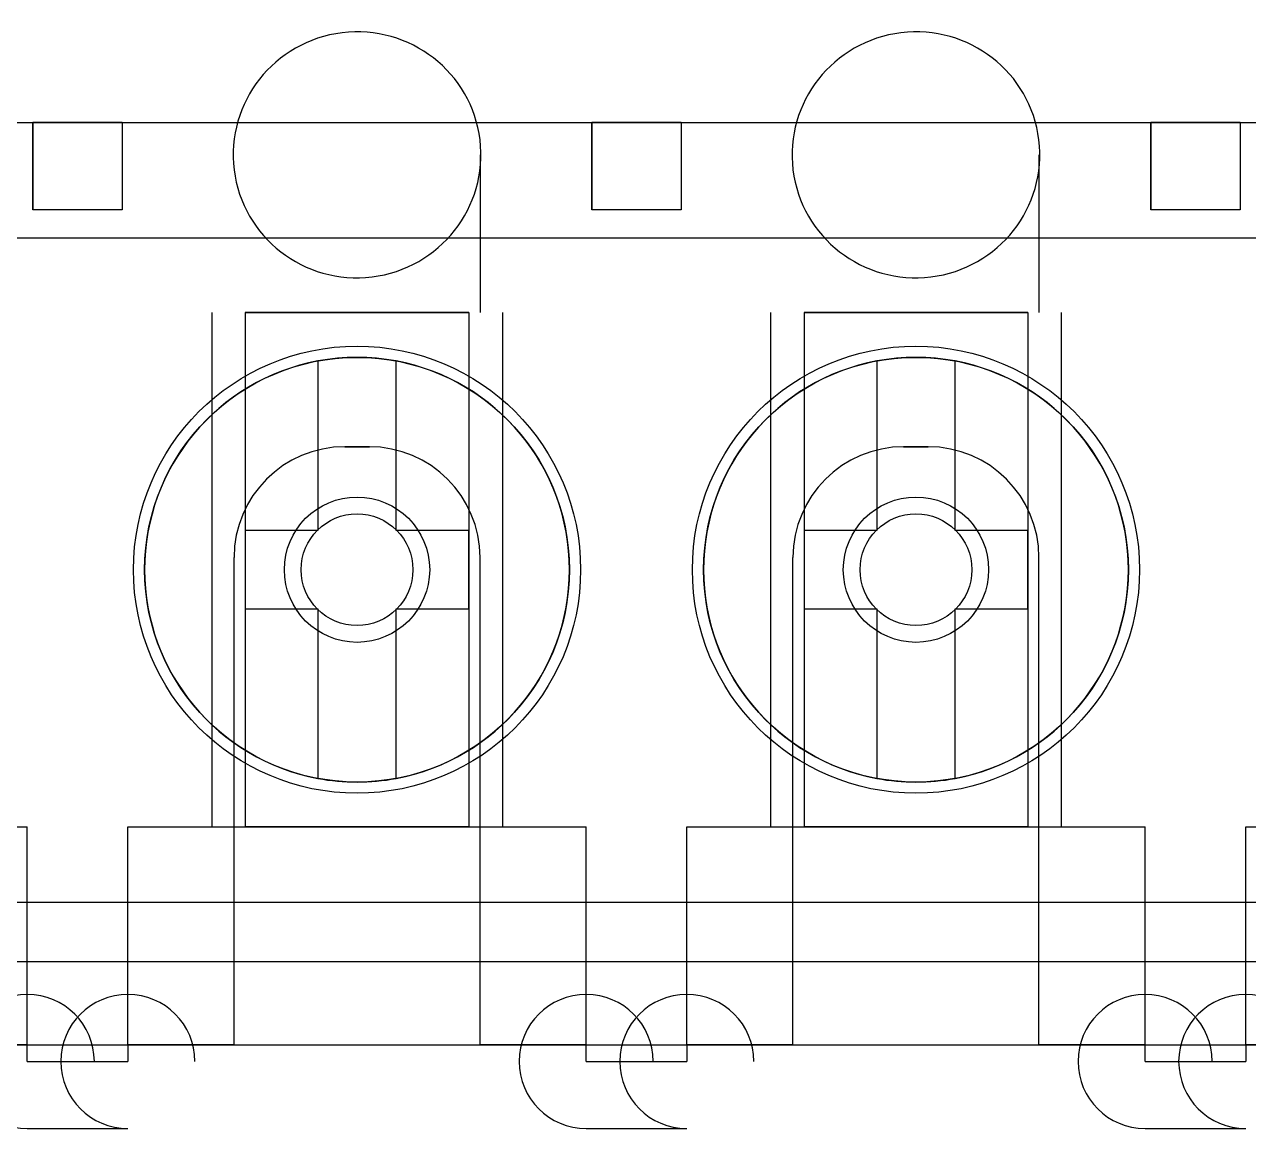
# Model space of a CAD drawing. Header units: millimetres. Extents: x 111.8 to 160, y -132.1 to -43.2.
# Drawn here: x 135.95 to 146.9, y -114.22 to -104.34 of the extents above; entities that cross this region are included whole.
import ezdxf

# ---------------------------------------------------------------- set-up
doc = ezdxf.new("R2010")
doc.units = ezdxf.units.MM
doc.layers.add('Feature', color=7, linetype='CONTINUOUS')

msp = doc.modelspace()

# ---------------------------------------------------------------- linework, layer by layer
at = {"layer": 'Feature'}
for p, q in [((116.424, -105.22, 1.63), (156.424, -105.22, 1.63)), ((116.424, -105.22, 1.63), (156.424, -105.22, 1.63)), ((131.824, -105.22, 4.63), (136.024, -105.22, 4.63)), ((131.824, -105.22, 4.63), (136.024, -105.22, 4.63)), ((136.024, -105.22, 10.99), (136.024, -105.22, 4.63)), ((136.824, -105.22, 10.99), (136.024, -105.22, 10.99)), ((136.024, -106, 10.99), (136.024, -105.22, 4.63)), ((136.024, -105.22, 10.99), (136.024, -105.22, 4.63)), ((136.024, -105.22, 10.99), (136.024, -106, 10.99)), ((136.024, -106, 10.99), (136.024, -105.22, 4.63)), ((136.824, -105.22, 10.99), (136.024, -105.22, 10.99)), ((136.024, -105.22, 10.99), (136.024, -106, 10.99)), ((136.824, -105.22, 4.63), (136.824, -105.22, 10.99)), ((136.824, -105.22, 4.63), (141.024, -105.22, 4.63)), ((136.824, -105.22, 4.63), (141.024, -105.22, 4.63)), ((136.824, -105.22, 4.63), (136.824, -106, 10.99)), ((136.824, -105.22, 10.99), (136.824, -106, 10.99)), ((136.824, -105.22, 4.63), (136.824, -105.22, 10.99)), ((136.824, -105.22, 4.63), (136.824, -106, 10.99)), ((136.824, -105.22, 10.99), (136.824, -106, 10.99)), ((141.024, -105.22, 10.99), (141.024, -105.22, 4.63)), ((141.824, -105.22, 10.99), (141.024, -105.22, 10.99)), ((141.024, -106, 10.99), (141.024, -105.22, 4.63)), ((141.024, -105.22, 10.99), (141.024, -105.22, 4.63)), ((141.024, -105.22, 10.99), (141.024, -106, 10.99)), ((141.024, -106, 10.99), (141.024, -105.22, 4.63)), ((141.824, -105.22, 10.99), (141.024, -105.22, 10.99)), ((141.024, -105.22, 10.99), (141.024, -106, 10.99)), ((141.824, -105.22, 4.63), (141.824, -105.22, 10.99)), ((141.824, -105.22, 4.63), (146.024, -105.22, 4.63)), ((141.824, -105.22, 4.63), (146.024, -105.22, 4.63)), ((141.824, -105.22, 4.63), (141.824, -106, 10.99)), ((141.824, -105.22, 10.99), (141.824, -106, 10.99)), ((141.824, -105.22, 4.63), (141.824, -105.22, 10.99)), ((141.824, -105.22, 4.63), (141.824, -106, 10.99)), ((141.824, -105.22, 10.99), (141.824, -106, 10.99)), ((146.024, -105.22, 10.99), (146.024, -105.22, 4.63)), ((146.824, -105.22, 10.99), (146.024, -105.22, 10.99)), ((146.024, -106, 10.99), (146.024, -105.22, 4.63)), ((146.024, -105.22, 10.99), (146.024, -105.22, 4.63)), ((146.024, -105.22, 10.99), (146.024, -106, 10.99)), ((146.024, -106, 10.99), (146.024, -105.22, 4.63)), ((146.824, -105.22, 10.99), (146.024, -105.22, 10.99)), ((146.024, -105.22, 10.99), (146.024, -106, 10.99)), ((146.824, -105.22, 4.63), (146.824, -105.22, 10.99)), ((146.824, -105.22, 4.63), (151.024, -105.22, 4.63)), ((146.824, -105.22, 4.63), (151.024, -105.22, 4.63)), ((146.824, -105.22, 4.63), (146.824, -106, 10.99)), ((146.824, -105.22, 10.99), (146.824, -106, 10.99)), ((146.824, -105.22, 4.63), (146.824, -105.22, 10.99)), ((146.824, -105.22, 4.63), (146.824, -106, 10.99)), ((146.824, -105.22, 10.99), (146.824, -106, 10.99)), ((140.024, -105.508, 6.98), (140.024, -106.92, 6.98)), ((140.024, -105.508, 6.98), (140.024, -106.92, 6.98)), ((145.024, -105.508, 6.98), (145.024, -106.92, 6.98)), ((145.024, -105.508, 6.98), (145.024, -106.92, 6.98)), ((136.824, -106, 10.99), (136.024, -106, 10.99)), ((136.824, -106, 10.99), (136.024, -106, 10.99)), ((141.824, -106, 10.99), (141.024, -106, 10.99)), ((141.824, -106, 10.99), (141.024, -106, 10.99)), ((146.824, -106, 10.99), (146.024, -106, 10.99)), ((146.824, -106, 10.99), (146.024, -106, 10.99)), ((116.424, -106.25, 13.03), (156.424, -106.25, 13.03)), ((116.424, -106.25, 13.03), (156.424, -106.25, 13.03)), ((137.624, -106.92, 3.68), (137.624, -111.52, 3.68)), ((137.624, -106.92, 5.58), (137.624, -106.92, 3.68)), ((137.624, -106.92, 5.58), (137.624, -111.52, 5.58)), ((137.624, -106.92, 3.68), (137.624, -111.52, 3.68)), ((137.624, -106.92, 5.58), (137.624, -111.52, 5.58)), ((137.624, -106.92, 5.58), (137.624, -106.92, 3.68)), ((137.924, -106.92, 3.38), (137.924, -111.52, 3.38)), ((137.924, -106.92, 5.88), (137.924, -111.52, 5.88)), ((137.924, -106.92, 5.88), (137.924, -111.52, 5.88)), ((138.924, -106.92, 5.88), (137.924, -106.92, 5.88)), ((137.924, -106.92, 3.38), (139.924, -106.92, 3.38)), ((137.924, -106.92, 3.38), (137.924, -111.52, 3.38)), ((138.924, -106.92, 5.88), (137.924, -106.92, 5.88)), ((137.924, -106.92, 3.38), (139.924, -106.92, 3.38)), ((139.924, -106.92, 5.88), (138.924, -106.92, 5.88)), ((139.924, -106.92, 5.88), (138.924, -106.92, 5.88)), ((139.924, -106.92, 5.88), (139.924, -111.52, 5.88)), ((139.924, -106.92, 5.88), (139.924, -111.52, 5.88)), ((139.924, -106.92, 3.38), (139.924, -111.52, 3.38)), ((139.924, -106.92, 3.38), (139.924, -111.52, 3.38)), ((140.224, -106.92, 5.58), (140.224, -111.52, 5.58)), ((140.224, -106.92, 3.68), (140.224, -106.92, 5.58)), ((140.224, -106.92, 3.68), (140.224, -111.52, 3.68)), ((140.224, -106.92, 5.58), (140.224, -111.52, 5.58)), ((140.224, -106.92, 3.68), (140.224, -111.52, 3.68)), ((140.224, -106.92, 3.68), (140.224, -106.92, 5.58)), ((142.624, -106.92, 3.68), (142.624, -111.52, 3.68)), ((142.624, -106.92, 5.58), (142.624, -106.92, 3.68)), ((142.624, -106.92, 5.58), (142.624, -111.52, 5.58)), ((142.624, -106.92, 3.68), (142.624, -111.52, 3.68)), ((142.624, -106.92, 5.58), (142.624, -111.52, 5.58)), ((142.624, -106.92, 5.58), (142.624, -106.92, 3.68)), ((142.924, -106.92, 3.38), (142.924, -111.52, 3.38)), ((142.924, -106.92, 5.88), (142.924, -111.52, 5.88)), ((142.924, -106.92, 5.88), (142.924, -111.52, 5.88)), ((143.924, -106.92, 5.88), (142.924, -106.92, 5.88)), ((142.924, -106.92, 3.38), (144.924, -106.92, 3.38)), ((142.924, -106.92, 3.38), (142.924, -111.52, 3.38)), ((143.924, -106.92, 5.88), (142.924, -106.92, 5.88)), ((142.924, -106.92, 3.38), (144.924, -106.92, 3.38)), ((144.924, -106.92, 5.88), (143.924, -106.92, 5.88)), ((144.924, -106.92, 5.88), (143.924, -106.92, 5.88)), ((144.924, -106.92, 5.88), (144.924, -111.52, 5.88)), ((144.924, -106.92, 5.88), (144.924, -111.52, 5.88)), ((144.924, -106.92, 3.38), (144.924, -111.52, 3.38)), ((144.924, -106.92, 3.38), (144.924, -111.52, 3.38)), ((145.224, -106.92, 5.58), (145.224, -111.52, 5.58)), ((145.224, -106.92, 3.68), (145.224, -106.92, 5.58)), ((145.224, -106.92, 3.68), (145.224, -111.52, 3.68)), ((145.224, -106.92, 5.58), (145.224, -111.52, 5.58)), ((145.224, -106.92, 3.68), (145.224, -111.52, 3.68)), ((145.224, -106.92, 3.68), (145.224, -106.92, 5.58)), ((138.574, -107.353, 12.83), (138.574, -107.353, 12.13)), ((138.574, -107.353, 12.13), (138.574, -108.87, 12.13)), ((138.574, -107.353, 12.83), (138.574, -108.87, 12.83)), ((138.574, -107.353, 12.83), (138.574, -108.87, 12.83)), ((138.574, -107.353, 12.83), (138.574, -107.353, 12.13)), ((138.574, -107.353, 12.13), (138.574, -108.87, 12.13)), ((139.274, -107.353, 12.83), (139.274, -107.353, 12.13)), ((139.274, -108.87, 12.83), (139.274, -107.353, 12.83)), ((139.274, -108.87, 12.13), (139.274, -107.353, 12.13)), ((139.274, -108.87, 12.83), (139.274, -107.353, 12.83)), ((139.274, -108.87, 12.13), (139.274, -107.353, 12.13)), ((139.274, -107.353, 12.83), (139.274, -107.353, 12.13)), ((143.574, -107.353, 12.83), (143.574, -107.353, 12.13)), ((143.574, -107.353, 12.13), (143.574, -108.87, 12.13)), ((143.574, -107.353, 12.83), (143.574, -108.87, 12.83)), ((143.574, -107.353, 12.83), (143.574, -108.87, 12.83)), ((143.574, -107.353, 12.83), (143.574, -107.353, 12.13)), ((143.574, -107.353, 12.13), (143.574, -108.87, 12.13)), ((144.274, -107.353, 12.83), (144.274, -107.353, 12.13)), ((144.274, -108.87, 12.83), (144.274, -107.353, 12.83)), ((144.274, -108.87, 12.13), (144.274, -107.353, 12.13)), ((144.274, -108.87, 12.83), (144.274, -107.353, 12.83)), ((144.274, -108.87, 12.13), (144.274, -107.353, 12.13)), ((144.274, -107.353, 12.83), (144.274, -107.353, 12.13)), ((138.814, -108.12, 1.63), (139.034, -108.12, 1.63)), ((138.814, -108.12, 1.63), (139.034, -108.12, 1.63)), ((139.034, -108.12, 2.43), (138.814, -108.12, 2.43)), ((138.814, -108.12, 2.43), (138.814, -108.12, 1.63)), ((138.814, -108.12, 2.43), (138.814, -108.12, 1.63)), ((139.034, -108.12, 2.43), (138.814, -108.12, 2.43)), ((139.034, -108.12, 1.63), (139.034, -108.12, 2.43)), ((139.034, -108.12, 1.63), (139.034, -108.12, 2.43)), ((143.814, -108.12, 1.63), (144.034, -108.12, 1.63)), ((143.814, -108.12, 1.63), (144.034, -108.12, 1.63)), ((144.034, -108.12, 2.43), (143.814, -108.12, 2.43)), ((143.814, -108.12, 2.43), (143.814, -108.12, 1.63)), ((143.814, -108.12, 2.43), (143.814, -108.12, 1.63)), ((144.034, -108.12, 2.43), (143.814, -108.12, 2.43)), ((144.034, -108.12, 1.63), (144.034, -108.12, 2.43)), ((144.034, -108.12, 1.63), (144.034, -108.12, 2.43)), ((138.574, -108.87, 12.13), (137.924, -108.87, 12.13)), ((137.924, -108.87, 12.13), (137.924, -109.57, 12.13)), ((137.924, -108.87, 12.83), (137.924, -109.57, 12.83)), ((138.574, -108.87, 12.83), (137.924, -108.87, 12.83)), ((138.574, -108.87, 12.83), (137.924, -108.87, 12.83)), ((138.574, -108.87, 12.13), (137.924, -108.87, 12.13)), ((137.924, -108.87, 12.83), (137.924, -108.87, 12.13)), ((137.924, -108.87, 12.83), (137.924, -108.87, 12.13)), ((137.924, -108.87, 12.13), (137.924, -109.57, 12.13)), ((137.924, -108.87, 12.83), (137.924, -109.57, 12.83)), ((138.574, -108.87, 12.83), (138.574, -108.87, 12.13)), ((138.574, -108.87, 12.83), (138.574, -108.87, 12.13)), ((139.924, -108.87, 12.83), (139.274, -108.87, 12.83)), ((139.924, -108.87, 12.13), (139.274, -108.87, 12.13)), ((139.274, -108.87, 12.13), (139.274, -108.87, 12.83)), ((139.924, -108.87, 12.83), (139.274, -108.87, 12.83)), ((139.924, -108.87, 12.13), (139.274, -108.87, 12.13)), ((139.274, -108.87, 12.13), (139.274, -108.87, 12.83)), ((139.924, -109.57, 12.83), (139.924, -108.87, 12.83)), ((139.924, -109.57, 12.13), (139.924, -108.87, 12.13)), ((139.924, -109.57, 12.13), (139.924, -108.87, 12.13)), ((139.924, -108.87, 12.83), (139.924, -108.87, 12.13)), ((139.924, -109.57, 12.83), (139.924, -108.87, 12.83)), ((139.924, -108.87, 12.83), (139.924, -108.87, 12.13)), ((143.574, -108.87, 12.13), (142.924, -108.87, 12.13)), ((142.924, -108.87, 12.13), (142.924, -109.57, 12.13)), ((142.924, -108.87, 12.83), (142.924, -109.57, 12.83)), ((143.574, -108.87, 12.83), (142.924, -108.87, 12.83)), ((143.574, -108.87, 12.83), (142.924, -108.87, 12.83)), ((143.574, -108.87, 12.13), (142.924, -108.87, 12.13)), ((142.924, -108.87, 12.83), (142.924, -108.87, 12.13)), ((142.924, -108.87, 12.83), (142.924, -108.87, 12.13)), ((142.924, -108.87, 12.13), (142.924, -109.57, 12.13)), ((142.924, -108.87, 12.83), (142.924, -109.57, 12.83)), ((143.574, -108.87, 12.83), (143.574, -108.87, 12.13)), ((143.574, -108.87, 12.83), (143.574, -108.87, 12.13)), ((144.924, -108.87, 12.83), (144.274, -108.87, 12.83)), ((144.924, -108.87, 12.13), (144.274, -108.87, 12.13)), ((144.274, -108.87, 12.13), (144.274, -108.87, 12.83)), ((144.924, -108.87, 12.83), (144.274, -108.87, 12.83)), ((144.924, -108.87, 12.13), (144.274, -108.87, 12.13)), ((144.274, -108.87, 12.13), (144.274, -108.87, 12.83)), ((144.924, -109.57, 12.83), (144.924, -108.87, 12.83)), ((144.924, -109.57, 12.13), (144.924, -108.87, 12.13)), ((144.924, -109.57, 12.13), (144.924, -108.87, 12.13)), ((144.924, -108.87, 12.83), (144.924, -108.87, 12.13)), ((144.924, -109.57, 12.83), (144.924, -108.87, 12.83)), ((144.924, -108.87, 12.83), (144.924, -108.87, 12.13)), ((137.824, -113.47, 1.63), (137.824, -109.11, 1.63)), ((137.824, -109.11, 2.43), (137.824, -109.11, 1.63)), ((137.824, -111.52, 2.43), (137.824, -109.11, 2.43)), ((137.824, -109.11, 2.43), (137.824, -109.11, 1.63)), ((137.824, -113.47, 1.63), (137.824, -109.11, 1.63)), ((137.824, -111.52, 2.43), (137.824, -109.11, 2.43)), ((140.024, -113.47, 1.63), (140.024, -109.11, 1.63)), ((140.024, -113.47, 1.63), (140.024, -109.11, 1.63)), ((140.024, -109.11, 1.63), (140.024, -109.11, 2.43)), ((140.024, -111.52, 2.43), (140.024, -109.11, 2.43)), ((140.024, -109.11, 1.63), (140.024, -109.11, 2.43)), ((140.024, -111.52, 2.43), (140.024, -109.11, 2.43)), ((142.824, -113.47, 1.63), (142.824, -109.11, 1.63)), ((142.824, -109.11, 2.43), (142.824, -109.11, 1.63)), ((142.824, -111.52, 2.43), (142.824, -109.11, 2.43)), ((142.824, -109.11, 2.43), (142.824, -109.11, 1.63)), ((142.824, -113.47, 1.63), (142.824, -109.11, 1.63)), ((142.824, -111.52, 2.43), (142.824, -109.11, 2.43)), ((145.024, -113.47, 1.63), (145.024, -109.11, 1.63)), ((145.024, -113.47, 1.63), (145.024, -109.11, 1.63)), ((145.024, -109.11, 1.63), (145.024, -109.11, 2.43)), ((145.024, -111.52, 2.43), (145.024, -109.11, 2.43)), ((145.024, -109.11, 1.63), (145.024, -109.11, 2.43)), ((145.024, -111.52, 2.43), (145.024, -109.11, 2.43)), ((139.424, -109.22, 2.43), (139.424, -109.22, -1.97)), ((139.424, -109.22, 2.43), (139.424, -109.22, -1.97)), ((139.574, -109.22), (139.574, -109.22, 1.58)), ((139.574, -109.22), (139.574, -109.22, 1.58)), ((140.824, -109.22, 8.13), (140.824, -109.22, 12.83)), ((140.824, -109.22, 8.13), (140.824, -109.22, 12.83)), ((140.924, -109.22, 13.03), (140.924, -109.22, 8.13)), ((140.924, -109.22, 13.03), (140.924, -109.22, 8.13)), ((144.424, -109.22, 2.43), (144.424, -109.22, -1.97)), ((144.424, -109.22, 2.43), (144.424, -109.22, -1.97)), ((144.574, -109.22), (144.574, -109.22, 1.58)), ((144.574, -109.22), (144.574, -109.22, 1.58)), ((145.824, -109.22, 8.13), (145.824, -109.22, 12.83)), ((145.824, -109.22, 8.13), (145.824, -109.22, 12.83)), ((145.924, -109.22, 13.03), (145.924, -109.22, 8.13)), ((145.924, -109.22, 13.03), (145.924, -109.22, 8.13)), ((137.924, -109.57, 12.13), (138.574, -109.57, 12.13)), ((137.924, -109.57, 12.83), (138.574, -109.57, 12.83)), ((137.924, -109.57, 12.83), (137.924, -109.57, 12.13)), ((137.924, -109.57, 12.83), (138.574, -109.57, 12.83)), ((137.924, -109.57, 12.83), (137.924, -109.57, 12.13)), ((137.924, -109.57, 12.13), (138.574, -109.57, 12.13)), ((138.574, -109.57, 12.13), (138.574, -111.087, 12.13)), ((138.574, -109.57, 12.83), (138.574, -111.087, 12.83)), ((138.574, -109.57, 12.13), (138.574, -109.57, 12.83)), ((138.574, -109.57, 12.13), (138.574, -111.087, 12.13)), ((138.574, -109.57, 12.83), (138.574, -111.087, 12.83)), ((138.574, -109.57, 12.13), (138.574, -109.57, 12.83)), ((139.274, -111.087, 12.83), (139.274, -109.57, 12.83)), ((139.274, -109.57, 12.83), (139.924, -109.57, 12.83)), ((139.274, -111.087, 12.83), (139.274, -109.57, 12.83)), ((139.274, -111.087, 12.13), (139.274, -109.57, 12.13)), ((139.274, -109.57, 12.83), (139.274, -109.57, 12.13)), ((139.274, -111.087, 12.13), (139.274, -109.57, 12.13)), ((139.274, -109.57, 12.13), (139.924, -109.57, 12.13)), ((139.274, -109.57, 12.83), (139.924, -109.57, 12.83)), ((139.274, -109.57, 12.83), (139.274, -109.57, 12.13)), ((139.274, -109.57, 12.13), (139.924, -109.57, 12.13)), ((139.924, -109.57, 12.83), (139.924, -109.57, 12.13)), ((139.924, -109.57, 12.83), (139.924, -109.57, 12.13)), ((142.924, -109.57, 12.13), (143.574, -109.57, 12.13)), ((142.924, -109.57, 12.83), (143.574, -109.57, 12.83)), ((142.924, -109.57, 12.83), (142.924, -109.57, 12.13)), ((142.924, -109.57, 12.83), (143.574, -109.57, 12.83)), ((142.924, -109.57, 12.83), (142.924, -109.57, 12.13)), ((142.924, -109.57, 12.13), (143.574, -109.57, 12.13)), ((143.574, -109.57, 12.13), (143.574, -111.087, 12.13)), ((143.574, -109.57, 12.83), (143.574, -111.087, 12.83)), ((143.574, -109.57, 12.13), (143.574, -109.57, 12.83)), ((143.574, -109.57, 12.13), (143.574, -111.087, 12.13)), ((143.574, -109.57, 12.83), (143.574, -111.087, 12.83)), ((143.574, -109.57, 12.13), (143.574, -109.57, 12.83)), ((144.274, -111.087, 12.83), (144.274, -109.57, 12.83)), ((144.274, -109.57, 12.83), (144.924, -109.57, 12.83)), ((144.274, -111.087, 12.83), (144.274, -109.57, 12.83)), ((144.274, -111.087, 12.13), (144.274, -109.57, 12.13)), ((144.274, -109.57, 12.83), (144.274, -109.57, 12.13)), ((144.274, -111.087, 12.13), (144.274, -109.57, 12.13)), ((144.274, -109.57, 12.13), (144.924, -109.57, 12.13)), ((144.274, -109.57, 12.83), (144.924, -109.57, 12.83)), ((144.274, -109.57, 12.83), (144.274, -109.57, 12.13)), ((144.274, -109.57, 12.13), (144.924, -109.57, 12.13)), ((144.924, -109.57, 12.83), (144.924, -109.57, 12.13)), ((144.924, -109.57, 12.83), (144.924, -109.57, 12.13)), ((138.574, -111.087, 12.83), (138.574, -111.087, 12.13)), ((138.574, -111.087, 12.83), (138.574, -111.087, 12.13)), ((139.274, -111.087, 12.83), (139.274, -111.087, 12.13)), ((139.274, -111.087, 12.83), (139.274, -111.087, 12.13)), ((143.574, -111.087, 12.83), (143.574, -111.087, 12.13)), ((143.574, -111.087, 12.83), (143.574, -111.087, 12.13)), ((144.274, -111.087, 12.83), (144.274, -111.087, 12.13)), ((144.274, -111.087, 12.83), (144.274, -111.087, 12.13)), ((131.874, -111.52, 8.13), (135.974, -111.52, 8.13)), ((131.874, -111.52, 8.13), (135.974, -111.52, 8.13)), ((135.024, -111.52, 2.43), (135.974, -111.52, 2.43)), ((135.024, -111.52, 2.43), (135.974, -111.52, 2.43)), ((135.974, -113.47, 8.13), (135.974, -111.52, 8.13)), ((135.974, -111.52, 2.43), (135.974, -111.52, 8.13)), ((135.974, -113.47, 2.43), (135.974, -111.52, 2.43)), ((135.974, -113.47, 8.13), (135.974, -111.52, 8.13)), ((135.974, -111.52, 2.43), (135.974, -111.52, 8.13)), ((135.974, -113.47, 2.43), (135.974, -111.52, 2.43)), ((136.874, -113.47, 2.43), (136.874, -111.52, 2.43)), ((136.874, -111.52, 2.43), (136.874, -111.52, 8.13)), ((136.874, -113.47, 8.13), (136.874, -111.52, 8.13)), ((136.874, -113.47, 8.13), (136.874, -111.52, 8.13)), ((136.874, -111.52, 8.13), (140.974, -111.52, 8.13)), ((136.874, -111.52, 2.43), (136.874, -111.52, 8.13)), ((136.874, -111.52, 8.13), (140.974, -111.52, 8.13)), ((136.874, -111.52, 2.43), (137.824, -111.52, 2.43)), ((136.874, -113.47, 2.43), (136.874, -111.52, 2.43)), ((136.874, -111.52, 2.43), (137.824, -111.52, 2.43)), ((137.624, -111.52, 5.58), (137.624, -111.52, 3.68)), ((137.624, -111.52, 5.58), (137.624, -111.52, 3.68)), ((137.824, -113.47, 2.43), (137.824, -111.52, 2.43)), ((137.824, -111.52, 2.43), (140.024, -111.52, 2.43)), ((137.824, -113.47, 2.43), (137.824, -111.52, 2.43)), ((137.824, -111.52, 2.43), (140.024, -111.52, 2.43)), ((137.924, -111.52, 3.38), (139.924, -111.52, 3.38)), ((139.924, -111.52, 5.88), (137.924, -111.52, 5.88)), ((139.924, -111.52, 5.88), (137.924, -111.52, 5.88)), ((137.924, -111.52, 3.38), (139.924, -111.52, 3.38)), ((140.024, -113.47, 2.43), (140.024, -111.52, 2.43)), ((140.024, -111.52, 2.43), (140.974, -111.52, 2.43)), ((140.024, -113.47, 2.43), (140.024, -111.52, 2.43)), ((140.024, -111.52, 2.43), (140.974, -111.52, 2.43)), ((140.224, -111.52, 3.68), (140.224, -111.52, 5.58)), ((140.224, -111.52, 3.68), (140.224, -111.52, 5.58)), ((140.974, -113.47, 8.13), (140.974, -111.52, 8.13)), ((140.974, -111.52, 2.43), (140.974, -111.52, 8.13)), ((140.974, -113.47, 2.43), (140.974, -111.52, 2.43)), ((140.974, -113.47, 8.13), (140.974, -111.52, 8.13)), ((140.974, -111.52, 2.43), (140.974, -111.52, 8.13)), ((140.974, -113.47, 2.43), (140.974, -111.52, 2.43)), ((141.874, -113.47, 2.43), (141.874, -111.52, 2.43)), ((141.874, -111.52, 2.43), (141.874, -111.52, 8.13)), ((141.874, -113.47, 8.13), (141.874, -111.52, 8.13)), ((141.874, -113.47, 8.13), (141.874, -111.52, 8.13)), ((141.874, -111.52, 8.13), (145.974, -111.52, 8.13)), ((141.874, -111.52, 2.43), (141.874, -111.52, 8.13)), ((141.874, -111.52, 8.13), (145.974, -111.52, 8.13)), ((141.874, -111.52, 2.43), (142.824, -111.52, 2.43)), ((141.874, -113.47, 2.43), (141.874, -111.52, 2.43)), ((141.874, -111.52, 2.43), (142.824, -111.52, 2.43)), ((142.624, -111.52, 5.58), (142.624, -111.52, 3.68)), ((142.624, -111.52, 5.58), (142.624, -111.52, 3.68)), ((142.824, -113.47, 2.43), (142.824, -111.52, 2.43)), ((142.824, -111.52, 2.43), (145.024, -111.52, 2.43)), ((142.824, -113.47, 2.43), (142.824, -111.52, 2.43)), ((142.824, -111.52, 2.43), (145.024, -111.52, 2.43)), ((142.924, -111.52, 3.38), (144.924, -111.52, 3.38)), ((144.924, -111.52, 5.88), (142.924, -111.52, 5.88)), ((144.924, -111.52, 5.88), (142.924, -111.52, 5.88)), ((142.924, -111.52, 3.38), (144.924, -111.52, 3.38)), ((145.024, -113.47, 2.43), (145.024, -111.52, 2.43)), ((145.024, -111.52, 2.43), (145.974, -111.52, 2.43)), ((145.024, -113.47, 2.43), (145.024, -111.52, 2.43)), ((145.024, -111.52, 2.43), (145.974, -111.52, 2.43)), ((145.224, -111.52, 3.68), (145.224, -111.52, 5.58)), ((145.224, -111.52, 3.68), (145.224, -111.52, 5.58)), ((145.974, -113.47, 8.13), (145.974, -111.52, 8.13)), ((145.974, -111.52, 2.43), (145.974, -111.52, 8.13)), ((145.974, -113.47, 2.43), (145.974, -111.52, 2.43)), ((145.974, -113.47, 8.13), (145.974, -111.52, 8.13)), ((145.974, -111.52, 2.43), (145.974, -111.52, 8.13)), ((145.974, -113.47, 2.43), (145.974, -111.52, 2.43)), ((146.874, -113.47, 2.43), (146.874, -111.52, 2.43)), ((146.874, -111.52, 2.43), (146.874, -111.52, 8.13)), ((146.874, -113.47, 8.13), (146.874, -111.52, 8.13)), ((146.874, -113.47, 8.13), (146.874, -111.52, 8.13)), ((146.874, -111.52, 8.13), (150.974, -111.52, 8.13)), ((146.874, -111.52, 2.43), (146.874, -111.52, 8.13)), ((146.874, -111.52, 8.13), (150.974, -111.52, 8.13)), ((146.874, -111.52, 2.43), (147.824, -111.52, 2.43)), ((146.874, -113.47, 2.43), (146.874, -111.52, 2.43)), ((146.874, -111.52, 2.43), (147.824, -111.52, 2.43)), ((116.424, -112.196, 13.03), (156.424, -112.196, 13.03)), ((116.424, -112.196, 13.03), (156.424, -112.196, 13.03)), ((116.424, -112.726, 8.73), (156.424, -112.726, 8.73)), ((116.424, -112.726, 8.73), (156.424, -112.726, 8.73)), ((131.874, -113.47, 8.73), (135.974, -113.47, 8.73)), ((131.874, -113.47, 8.73), (135.974, -113.47, 8.73)), ((131.874, -113.47, 8.13), (135.974, -113.47, 8.13)), ((131.874, -113.47, 8.13), (135.974, -113.47, 8.13)), ((135.024, -113.47, 1.63), (137.824, -113.47, 1.63)), ((135.974, -113.47, 2.43), (135.024, -113.47, 2.43)), ((135.024, -113.47, 1.63), (137.824, -113.47, 1.63)), ((135.974, -113.47, 2.43), (135.024, -113.47, 2.43)), ((135.974, -113.62, 8.73), (135.974, -113.47, 8.73)), ((135.974, -113.47, 8.13), (135.974, -113.47, 8.73)), ((135.974, -113.47, 8.13), (135.974, -113.47, 8.73)), ((135.974, -113.47, 5.23), (135.974, -113.47, 2.43)), ((135.974, -113.62, 5.23), (135.974, -113.47, 5.23)), ((135.974, -113.62, 8.73), (135.974, -113.47, 8.73)), ((135.974, -113.47, 5.23), (135.974, -113.47, 2.43)), ((135.974, -113.47, 5.23), (136.874, -113.47, 5.23)), ((135.974, -113.62, 5.23), (135.974, -113.47, 5.23)), ((135.974, -113.47, 5.23), (136.874, -113.47, 5.23)), ((136.874, -113.47, 8.73), (136.874, -113.62, 8.73)), ((136.874, -113.47, 8.73), (140.974, -113.47, 8.73)), ((136.874, -113.47, 8.73), (136.874, -113.62, 8.73)), ((136.874, -113.47, 5.23), (136.874, -113.62, 5.23)), ((136.874, -113.47, 2.43), (136.874, -113.47, 5.23)), ((136.874, -113.47, 8.13), (136.874, -113.47, 8.73)), ((136.874, -113.47, 8.73), (140.974, -113.47, 8.73)), ((136.874, -113.47, 8.13), (136.874, -113.47, 8.73)), ((136.874, -113.47, 8.13), (140.974, -113.47, 8.13)), ((136.874, -113.47, 2.43), (136.874, -113.47, 5.23)), ((137.824, -113.47, 2.43), (136.874, -113.47, 2.43)), ((136.874, -113.47, 5.23), (136.874, -113.62, 5.23)), ((136.874, -113.47, 8.13), (140.974, -113.47, 8.13)), ((137.824, -113.47, 2.43), (136.874, -113.47, 2.43)), ((137.824, -113.47, 2.43), (137.824, -113.47, 1.63)), ((137.824, -113.47, 2.43), (137.824, -113.47, 1.63)), ((140.024, -113.47, 1.63), (142.824, -113.47, 1.63)), ((140.024, -113.47, 1.63), (140.024, -113.47, 2.43)), ((140.974, -113.47, 2.43), (140.024, -113.47, 2.43)), ((140.024, -113.47, 1.63), (142.824, -113.47, 1.63)), ((140.024, -113.47, 1.63), (140.024, -113.47, 2.43)), ((140.974, -113.47, 2.43), (140.024, -113.47, 2.43)), ((140.974, -113.62, 8.73), (140.974, -113.47, 8.73)), ((140.974, -113.47, 8.13), (140.974, -113.47, 8.73)), ((140.974, -113.47, 8.13), (140.974, -113.47, 8.73)), ((140.974, -113.47, 5.23), (140.974, -113.47, 2.43)), ((140.974, -113.62, 5.23), (140.974, -113.47, 5.23)), ((140.974, -113.62, 8.73), (140.974, -113.47, 8.73)), ((140.974, -113.47, 5.23), (140.974, -113.47, 2.43)), ((140.974, -113.47, 5.23), (141.874, -113.47, 5.23)), ((140.974, -113.62, 5.23), (140.974, -113.47, 5.23)), ((140.974, -113.47, 5.23), (141.874, -113.47, 5.23)), ((141.874, -113.47, 8.73), (141.874, -113.62, 8.73)), ((141.874, -113.47, 8.73), (145.974, -113.47, 8.73)), ((141.874, -113.47, 8.73), (141.874, -113.62, 8.73)), ((141.874, -113.47, 5.23), (141.874, -113.62, 5.23)), ((141.874, -113.47, 2.43), (141.874, -113.47, 5.23)), ((141.874, -113.47, 8.13), (141.874, -113.47, 8.73)), ((141.874, -113.47, 8.73), (145.974, -113.47, 8.73)), ((141.874, -113.47, 8.13), (141.874, -113.47, 8.73)), ((141.874, -113.47, 8.13), (145.974, -113.47, 8.13)), ((141.874, -113.47, 2.43), (141.874, -113.47, 5.23)), ((142.824, -113.47, 2.43), (141.874, -113.47, 2.43)), ((141.874, -113.47, 5.23), (141.874, -113.62, 5.23)), ((141.874, -113.47, 8.13), (145.974, -113.47, 8.13)), ((142.824, -113.47, 2.43), (141.874, -113.47, 2.43)), ((142.824, -113.47, 2.43), (142.824, -113.47, 1.63)), ((142.824, -113.47, 2.43), (142.824, -113.47, 1.63)), ((145.024, -113.47, 1.63), (147.824, -113.47, 1.63)), ((145.024, -113.47, 1.63), (145.024, -113.47, 2.43)), ((145.974, -113.47, 2.43), (145.024, -113.47, 2.43)), ((145.024, -113.47, 1.63), (147.824, -113.47, 1.63)), ((145.024, -113.47, 1.63), (145.024, -113.47, 2.43)), ((145.974, -113.47, 2.43), (145.024, -113.47, 2.43)), ((145.974, -113.62, 8.73), (145.974, -113.47, 8.73)), ((145.974, -113.47, 8.13), (145.974, -113.47, 8.73)), ((145.974, -113.47, 8.13), (145.974, -113.47, 8.73)), ((145.974, -113.47, 5.23), (145.974, -113.47, 2.43)), ((145.974, -113.62, 5.23), (145.974, -113.47, 5.23)), ((145.974, -113.62, 8.73), (145.974, -113.47, 8.73)), ((145.974, -113.47, 5.23), (145.974, -113.47, 2.43)), ((145.974, -113.47, 5.23), (146.874, -113.47, 5.23)), ((145.974, -113.62, 5.23), (145.974, -113.47, 5.23)), ((145.974, -113.47, 5.23), (146.874, -113.47, 5.23)), ((146.874, -113.47, 8.73), (146.874, -113.62, 8.73)), ((146.874, -113.47, 8.73), (150.974, -113.47, 8.73)), ((146.874, -113.47, 8.73), (146.874, -113.62, 8.73)), ((146.874, -113.47, 5.23), (146.874, -113.62, 5.23)), ((146.874, -113.47, 2.43), (146.874, -113.47, 5.23)), ((146.874, -113.47, 8.13), (146.874, -113.47, 8.73)), ((146.874, -113.47, 8.73), (150.974, -113.47, 8.73)), ((146.874, -113.47, 8.13), (146.874, -113.47, 8.73)), ((146.874, -113.47, 8.13), (150.974, -113.47, 8.13)), ((146.874, -113.47, 2.43), (146.874, -113.47, 5.23)), ((147.824, -113.47, 2.43), (146.874, -113.47, 2.43)), ((146.874, -113.47, 5.23), (146.874, -113.62, 5.23)), ((146.874, -113.47, 8.13), (150.974, -113.47, 8.13)), ((147.824, -113.47, 2.43), (146.874, -113.47, 2.43)), ((135.974, -113.62, 8.73), (136.874, -113.62, 8.73)), ((135.974, -113.62, 8.73), (136.874, -113.62, 8.73)), ((135.974, -113.62, 5.23), (136.874, -113.62, 5.23)), ((135.974, -113.62, 5.23), (136.874, -113.62, 5.23)), ((140.974, -113.62, 8.73), (141.874, -113.62, 8.73)), ((140.974, -113.62, 8.73), (141.874, -113.62, 8.73)), ((140.974, -113.62, 5.23), (141.874, -113.62, 5.23)), ((140.974, -113.62, 5.23), (141.874, -113.62, 5.23)), ((145.974, -113.62, 8.73), (146.874, -113.62, 8.73)), ((145.974, -113.62, 8.73), (146.874, -113.62, 8.73)), ((145.974, -113.62, 5.23), (146.874, -113.62, 5.23)), ((145.974, -113.62, 5.23), (146.874, -113.62, 5.23)), ((135.974, -114.22, 8.13), (135.974, -114.22, 5.83)), ((135.974, -114.22, 8.13), (136.874, -114.22, 8.13)), ((135.974, -114.22, 8.13), (135.974, -114.22, 5.83)), ((135.974, -114.22, 8.13), (136.874, -114.22, 8.13)), ((135.974, -114.22, 5.83), (136.874, -114.22, 5.83)), ((135.974, -114.22, 5.83), (136.874, -114.22, 5.83)), ((136.874, -114.22, 5.83), (136.874, -114.22, 8.13)), ((136.874, -114.22, 5.83), (136.874, -114.22, 8.13)), ((140.974, -114.22, 8.13), (140.974, -114.22, 5.83)), ((140.974, -114.22, 8.13), (141.874, -114.22, 8.13)), ((140.974, -114.22, 8.13), (140.974, -114.22, 5.83)), ((140.974, -114.22, 8.13), (141.874, -114.22, 8.13)), ((140.974, -114.22, 5.83), (141.874, -114.22, 5.83)), ((140.974, -114.22, 5.83), (141.874, -114.22, 5.83)), ((141.874, -114.22, 5.83), (141.874, -114.22, 8.13)), ((141.874, -114.22, 5.83), (141.874, -114.22, 8.13)), ((145.974, -114.22, 8.13), (145.974, -114.22, 5.83)), ((145.974, -114.22, 8.13), (146.874, -114.22, 8.13)), ((145.974, -114.22, 8.13), (145.974, -114.22, 5.83)), ((145.974, -114.22, 8.13), (146.874, -114.22, 8.13)), ((145.974, -114.22, 5.83), (146.874, -114.22, 5.83)), ((145.974, -114.22, 5.83), (146.874, -114.22, 5.83)), ((146.874, -114.22, 5.83), (146.874, -114.22, 8.13)), ((146.874, -114.22, 5.83), (146.874, -114.22, 8.13))]:
    msp.add_line(p, q, dxfattribs=at)
for centre, radius in [((138.924, -109.22), 2), ((138.924, -109.22), 2), ((138.924, -109.22), 2), ((138.924, -109.22), 2), ((143.924, -109.22), 2), ((143.924, -109.22), 2), ((143.924, -109.22), 2), ((143.924, -109.22), 2), ((138.924, -109.22), 1.9), ((138.924, -109.22), 1.9), ((143.924, -109.22), 1.9), ((143.924, -109.22), 1.9), ((138.924, -109.22), 0.65), ((138.924, -109.22), 0.65), ((138.924, -109.22), 0.65), ((138.924, -109.22), 0.65), ((143.924, -109.22), 0.65), ((143.924, -109.22), 0.65), ((143.924, -109.22), 0.65), ((143.924, -109.22), 0.65), ((138.924, -109.22), 0.5), ((138.924, -109.22), 0.5), ((138.924, -109.22), 0.5), ((138.924, -109.22), 0.5), ((143.924, -109.22), 0.5), ((143.924, -109.22), 0.5), ((143.924, -109.22), 0.5), ((143.924, -109.22), 0.5)]:
    msp.add_circle(centre, radius, dxfattribs=at)
for centre, radius, start, end in [((138.924, -106.92, 6.98), 1.1, 0, 0), ((138.924, -106.92, 6.98), 1.1, 0, 0), ((143.924, -106.92, 6.98), 1.1, 0, 0), ((143.924, -106.92, 6.98), 1.1, 0, 0), ((139.924, -106.92, 5.58), 0.3, 0, 0), ((139.924, -106.92, 5.58), 0.3, 0, 0), ((144.924, -106.92, 5.58), 0.3, 0, 0), ((144.924, -106.92, 5.58), 0.3, 0, 0), ((137.924, -106.92, 3.68), 0, 180, 0), ((137.924, -106.92, 5.58), 0, 180, 0), ((137.924, -106.92, 5.58), 0, 180, 0), ((137.924, -106.92, 3.68), 0, 180, 0), ((138.924, -106.92, 6.98), 0, 0, 0), ((138.924, -106.92, 6.98), 0, 0, 0), ((139.924, -106.92, 3.68), 0, 0, 0), ((139.924, -106.92, 3.68), 0, 0, 0), ((142.924, -106.92, 3.68), 0, 180, 0), ((142.924, -106.92, 5.58), 0, 180, 0), ((142.924, -106.92, 5.58), 0, 180, 0), ((142.924, -106.92, 3.68), 0, 180, 0), ((143.924, -106.92, 6.98), 0, 0, 0), ((143.924, -106.92, 6.98), 0, 0, 0), ((144.924, -106.92, 3.68), 0, 0, 0), ((144.924, -106.92, 3.68), 0, 0, 0), ((138.924, -109.22, 12.83), 1.9, 100.615, -100.615), ((138.924, -109.22, 12.83), 1.9, 100.615, -100.615), ((138.924, -109.22, 12.13), 1.9, 79.3849, 100.615), ((138.924, -109.22, 12.13), 1.9, 79.3849, 100.615), ((138.924, -109.22, 12.83), 1.9, 0, 79.3849), ((138.924, -109.22, 12.83), 1.9, 0, 79.3849), ((143.924, -109.22, 12.83), 1.9, 100.615, -100.615), ((143.924, -109.22, 12.83), 1.9, 100.615, -100.615), ((143.924, -109.22, 12.13), 1.9, 79.3849, 100.615), ((143.924, -109.22, 12.13), 1.9, 79.3849, 100.615), ((143.924, -109.22, 12.83), 1.9, 0, 79.3849), ((143.924, -109.22, 12.83), 1.9, 0, 79.3849), ((138.814, -109.11, 1.63), 0.99, 90, 180), ((138.814, -109.11, 2.43), 0.99, 90, 180), ((138.814, -109.11, 1.63), 0.99, 90, 180), ((138.814, -109.11, 2.43), 0.99, 90, 180), ((139.034, -109.11, 1.63), 0.99, 0, 90), ((139.034, -109.11, 1.63), 0.99, 0, 90), ((139.034, -109.11, 2.43), 0.99, 0, 90), ((139.034, -109.11, 2.43), 0.99, 0, 90), ((143.814, -109.11, 1.63), 0.99, 90, 180), ((143.814, -109.11, 2.43), 0.99, 90, 180), ((143.814, -109.11, 1.63), 0.99, 90, 180), ((143.814, -109.11, 2.43), 0.99, 90, 180), ((144.034, -109.11, 1.63), 0.99, 0, 90), ((144.034, -109.11, 1.63), 0.99, 0, 90), ((144.034, -109.11, 2.43), 0.99, 0, 90), ((144.034, -109.11, 2.43), 0.99, 0, 90), ((138.924, -109.22, 12.83), 1.9, -79.3849, 0), ((138.924, -109.22, 12.83), 1.9, -79.3849, 0), ((143.924, -109.22, 12.83), 1.9, -79.3849, 0), ((143.924, -109.22, 12.83), 1.9, -79.3849, 0), ((138.924, -109.22, 12.13), 1.9, -100.615, -79.3849), ((138.924, -109.22, 12.13), 1.9, -100.615, -79.3849), ((143.924, -109.22, 12.13), 1.9, -100.615, -79.3849), ((143.924, -109.22, 12.13), 1.9, -100.615, -79.3849), ((139.924, -111.52, 5.58), 0.3, 0, 0), ((139.924, -111.52, 5.58), 0.3, 0, 0), ((144.924, -111.52, 5.58), 0.3, 0, 0), ((144.924, -111.52, 5.58), 0.3, 0, 0), ((137.924, -111.52, 3.68), 0, 180, 0), ((137.924, -111.52, 5.58), 0, 180, 0), ((137.924, -111.52, 3.68), 0, 180, 0), ((137.924, -111.52, 5.58), 0, 180, 0), ((139.924, -111.52, 3.68), 0, 0, 0), ((139.924, -111.52, 3.68), 0, 0, 0), ((142.924, -111.52, 3.68), 0, 180, 0), ((142.924, -111.52, 5.58), 0, 180, 0), ((142.924, -111.52, 3.68), 0, 180, 0), ((142.924, -111.52, 5.58), 0, 180, 0), ((144.924, -111.52, 3.68), 0, 0, 0), ((144.924, -111.52, 3.68), 0, 0, 0), ((135.974, -113.62, 5.83), 0.6, 0, -90), ((135.974, -113.62, 5.83), 0.6, 0, -90), ((136.874, -113.62, 5.83), 0.6, 0, -90), ((136.874, -113.62, 5.83), 0.6, 0, -90), ((140.974, -113.62, 5.83), 0.6, 0, -90), ((140.974, -113.62, 5.83), 0.6, 0, -90), ((141.874, -113.62, 5.83), 0.6, 0, -90), ((141.874, -113.62, 5.83), 0.6, 0, -90), ((145.974, -113.62, 5.83), 0.6, 0, -90), ((145.974, -113.62, 5.83), 0.6, 0, -90), ((146.874, -113.62, 5.83), 0.6, 0, -90), ((146.874, -113.62, 5.83), 0.6, 0, -90), ((135.974, -113.62, 8.13), 0, -90, 0), ((135.974, -113.62, 8.13), 0, -90, 0), ((136.874, -113.62, 8.13), 0, -90, 0), ((136.874, -113.62, 8.13), 0, -90, 0), ((140.974, -113.62, 8.13), 0, -90, 0), ((140.974, -113.62, 8.13), 0, -90, 0), ((141.874, -113.62, 8.13), 0, -90, 0), ((141.874, -113.62, 8.13), 0, -90, 0), ((145.974, -113.62, 8.13), 0, -90, 0), ((145.974, -113.62, 8.13), 0, -90, 0), ((146.874, -113.62, 8.13), 0, -90, 0), ((146.874, -113.62, 8.13), 0, -90, 0)]:
    msp.add_arc(centre, radius, start, end, dxfattribs=at)
for centre in [(138.924, -105.508, 6.98), (138.924, -105.508, 6.98), (143.924, -105.508, 6.98), (143.924, -105.508, 6.98)]:
    msp.add_ellipse(centre, major_axis=(1.1, 0.1349), ratio=0.992566, start_param=0, end_param=6.28318, dxfattribs=at)

doc.saveas('drawing.dxf')
